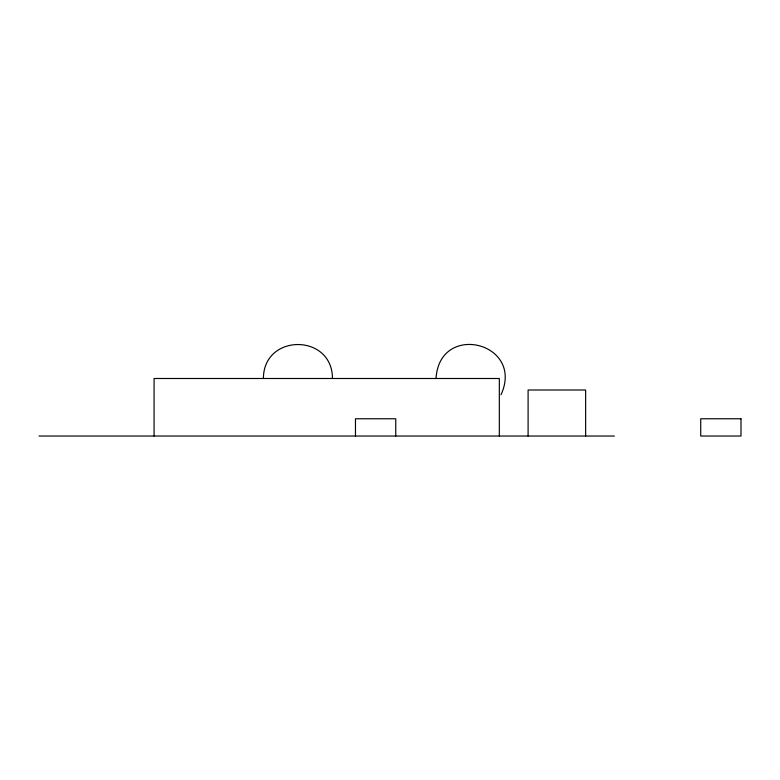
<?xml version="1.0" encoding="UTF-8"?>
<svg xmlns="http://www.w3.org/2000/svg" width="780" height="780" viewBox="0 0 780 780"><rect width="100%" height="100%" fill="white"/><g stroke="black" fill="none" stroke-linecap="round" stroke-linejoin="round"><path stroke-width="1.17" d="M263.406 378.495C263.445 333.226 332.426 333.226 332.456 378.495M436.03 378.495C439.481 321.272 524.94 342.673 501.004 394.768M39 436.03L614.406 436.03M585.643 436.03L585.643 390L528.099 390L528.099 436.03M499.327 436.03L499.327 378.495L154.079 378.495L154.079 436.03M395.752 436.03L395.752 418.772L355.475 418.772L355.475 436.03M741 418.772L700.723 418.772L700.723 436.03L741 436.03L741 418.772"/></g></svg>
